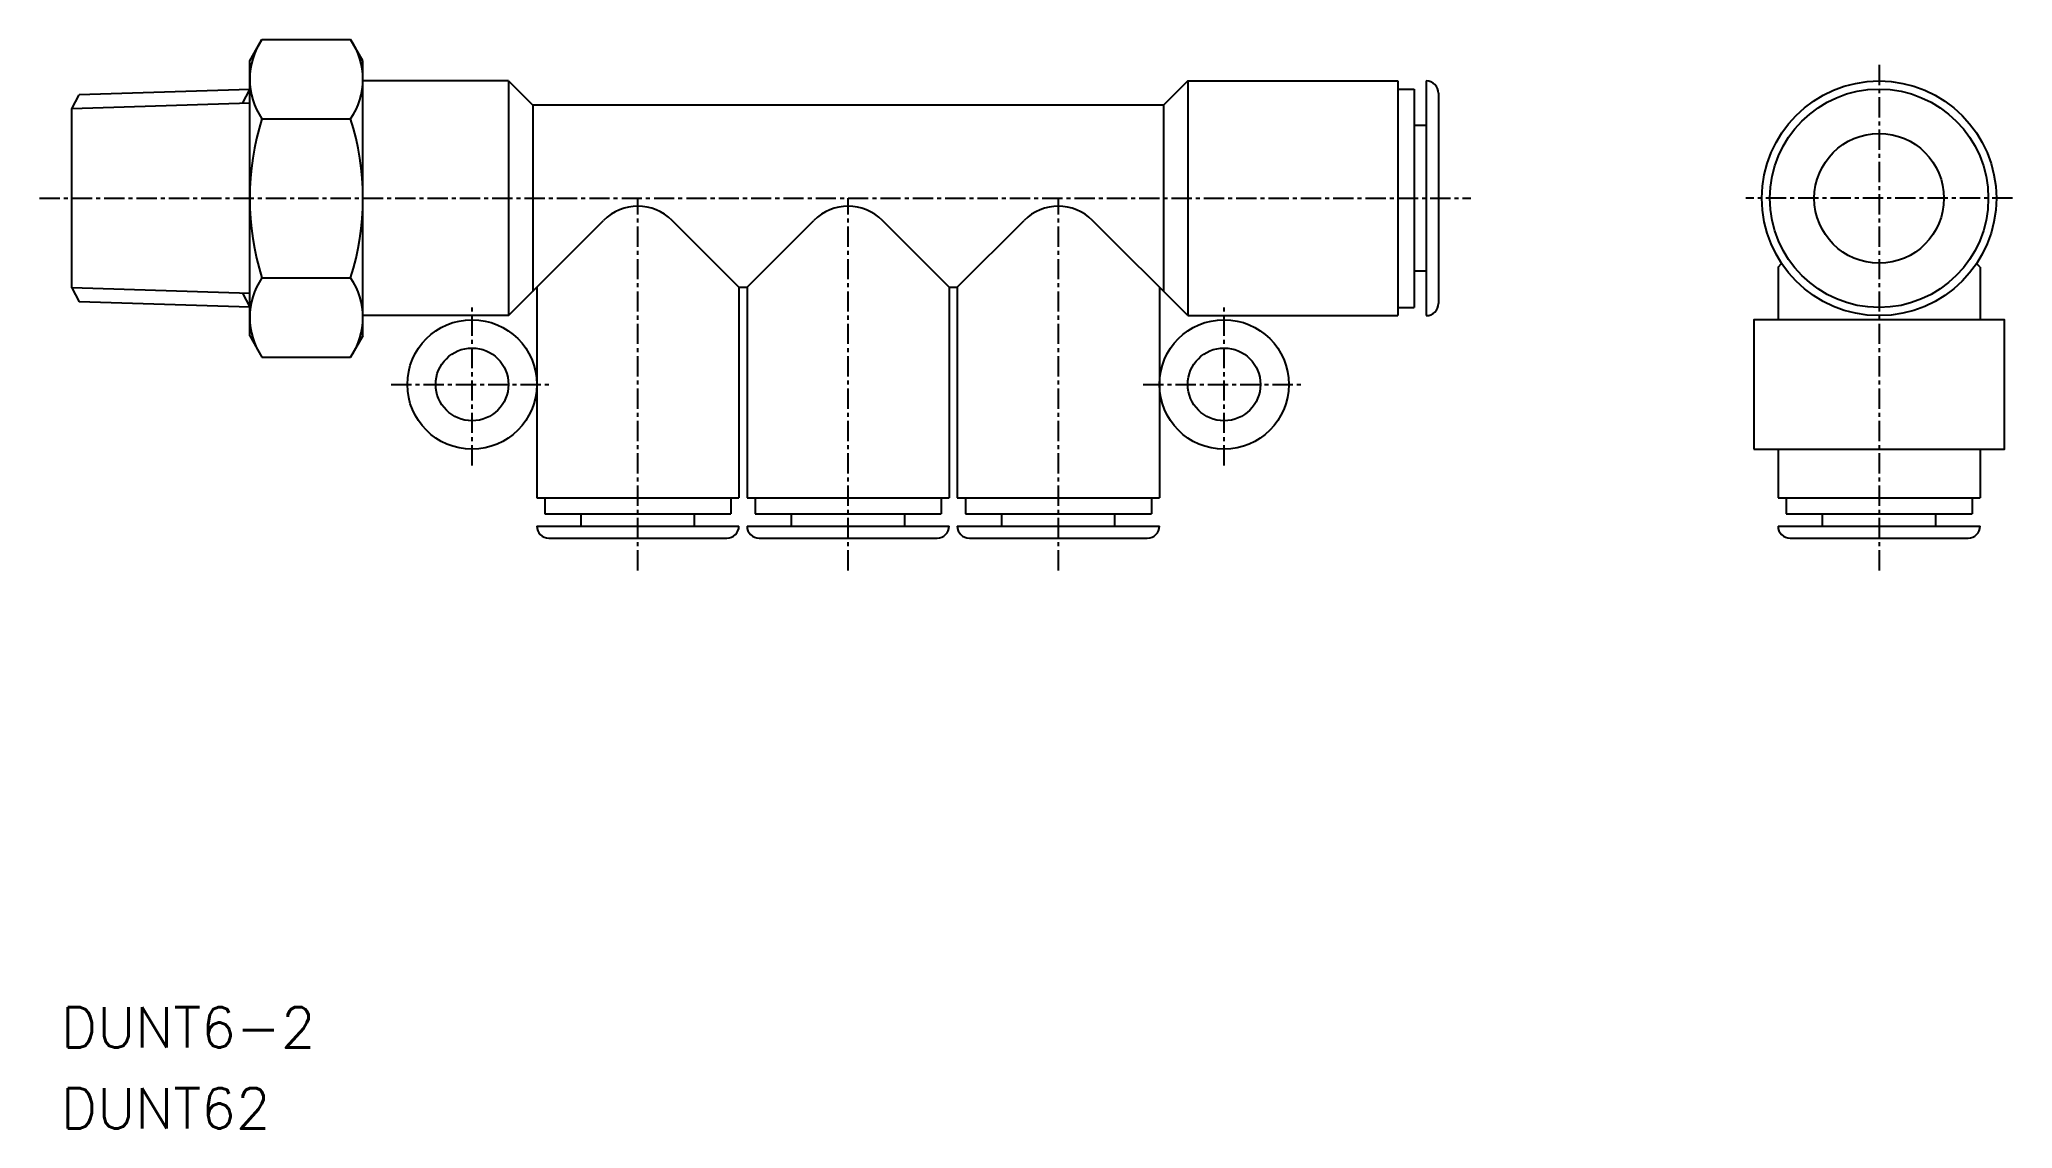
# Model space of a CAD drawing. Extents: x 69 to 191, y 58 to 125.
import ezdxf
from ezdxf.enums import TextEntityAlignment as Align

# ---------------------------------------------------------------- set-up
doc = ezdxf.new("R2010")
doc.units = 0
doc.linetypes.add('CENTER', pattern=[2, 1.25, -0.25, 0.25, -0.25])
doc.layers.get('0').update_dxf_attribs({"linetype": 'CONTINUOUS'})
doc.layers.add('CENTER', color=1, linetype='CENTER')
doc.styles.get("Standard").update_dxf_attribs({"font": 'txt.shx', "bigfont": 'extfont.shx'})

msp = doc.modelspace()

# ---------------------------------------------------------------- linework, layer by layer
at = {"color": 7, "linetype": 'CONTINUOUS'}
for p, q in [((82, 123.5), (82.76, 124.81)), ((82.76, 124.81), (88.24, 124.81)), ((89, 123.5), (88.24, 124.81)), ((82, 106.5), (82, 123.5)), ((89, 106.5), (89, 123.5)), ((89, 106.5), (89, 123.5)), ((98, 122.25), (89, 122.25)), ((98, 122.25), (99.5, 120.75)), ((98, 122.25), (98, 107.75)), ((140, 122.25), (138.5, 120.75)), ((140, 122.25), (153, 122.25)), ((140, 122.25), (140, 107.75)), ((153, 122.25), (153, 107.75)), ((154.75, 122.25), (154.75, 122.25)), ((154.75, 122.25), (154.75, 107.75)), ((71, 120.53), (71.45, 121.4)), ((82, 121.73), (71.45, 121.4)), ((153, 121.75), (154, 121.75)), ((154, 121.75), (154, 108.25)), ((155.5, 121.5), (155.5, 108.5)), ((71, 109.47), (71, 120.53)), ((82.76, 119.91), (88.24, 119.91)), ((99.5, 120.75), (99.5, 109.25)), ((138.5, 120.75), (99.5, 120.75)), ((138.5, 120.75), (138.5, 109.25)), ((154.75, 119.5), (154, 119.5)), ((98, 107.75), (103.88, 113.63)), ((112.25, 109.5), (108.12, 113.63)), ((112.75, 109.5), (116.88, 113.63)), ((125.25, 109.5), (121.12, 113.63)), ((125.75, 109.5), (129.88, 113.63)), ((140, 107.75), (134.12, 113.63)), ((82.76, 110.09), (88.24, 110.09)), ((154.75, 110.5), (154, 110.5)), ((176.5, 110.75), (176.72, 110.97)), ((176.5, 110.75), (176.5, 107.5)), ((189, 110.75), (188.78, 110.97)), ((189, 110.75), (189, 107.5)), ((71, 109.47), (71.45, 108.6)), ((82, 108.27), (71.45, 108.6)), ((99.75, 109.5), (99.75, 96.5)), ((112.25, 109.5), (112.75, 109.5)), ((112.25, 109.5), (112.25, 96.5)), ((112.75, 109.5), (112.75, 96.5)), ((125.25, 109.5), (125.25, 96.5)), ((125.25, 109.5), (125.75, 109.5)), ((125.75, 109.5), (125.75, 96.5)), ((138.25, 109.5), (138.25, 96.5)), ((98, 107.75), (89, 107.75)), ((140, 107.75), (153, 107.75)), ((153, 108.25), (154, 108.25)), ((154.75, 107.75), (154.75, 107.75)), ((82, 106.5), (82.76, 105.19)), ((89, 106.5), (88.24, 105.19)), ((82.76, 105.19), (88.24, 105.19)), ((176.5, 99.5), (176.5, 96.5)), ((189, 99.5), (189, 96.5)), ((99.75, 96.5), (112.25, 96.5)), ((100.25, 96.5), (100.25, 95.5)), ((111.75, 96.5), (111.75, 95.5)), ((112.75, 96.5), (125.25, 96.5)), ((113.25, 96.5), (113.25, 95.5)), ((124.75, 96.5), (124.75, 95.5)), ((125.75, 96.5), (138.25, 96.5)), ((126.25, 96.5), (126.25, 95.5)), ((137.75, 96.5), (137.75, 95.5)), ((176.5, 96.5), (189, 96.5)), ((177, 96.5), (177, 95.5)), ((188.5, 96.5), (188.5, 95.5)), ((100.25, 95.5), (111.75, 95.5)), ((102.5, 94.75), (102.5, 95.5)), ((109.5, 94.75), (109.5, 95.5)), ((113.25, 95.5), (124.75, 95.5)), ((115.5, 94.75), (115.5, 95.5)), ((122.5, 94.75), (122.5, 95.5)), ((126.25, 95.5), (137.75, 95.5)), ((128.5, 94.75), (128.5, 95.5)), ((135.5, 94.75), (135.5, 95.5)), ((177, 95.5), (188.5, 95.5)), ((179.25, 94.75), (179.25, 95.5)), ((186.25, 94.75), (186.25, 95.5)), ((99.75, 94.75), (112.25, 94.75)), ((99.75, 94.75), (99.75, 94.75)), ((100.5, 94), (111.5, 94)), ((112.25, 94.75), (112.25, 94.75)), ((112.75, 94.75), (112.75, 94.75)), ((112.75, 94.75), (125.25, 94.75)), ((113.5, 94), (124.5, 94)), ((125.25, 94.75), (125.25, 94.75)), ((125.75, 94.75), (138.25, 94.75)), ((125.75, 94.75), (125.75, 94.75)), ((126.5, 94), (137.5, 94)), ((138.25, 94.75), (138.25, 94.75)), ((176.5, 94.75), (176.5, 94.75)), ((176.5, 94.75), (189, 94.75)), ((177.25, 94), (188.25, 94)), ((189, 94.75), (189, 94.75))]:
    msp.add_line(p, q, dxfattribs=at)
at = {"color": 3, "linetype": 'CONTINUOUS'}
for p, q in [((82, 120.88), (71, 120.53)), ((81.55, 120.86), (82, 121.73)), ((82, 109.12), (71, 109.47)), ((81.55, 109.14), (82, 108.27))]:
    msp.add_line(p, q, dxfattribs=at)
at = {"color": 1, "linetype": 'CENTER'}
for p, q in [((69, 115), (157.5, 115)), ((106, 92), (106, 115)), ((119, 92), (119, 115)), ((132, 92), (132, 115)), ((95.75, 98.5), (95.75, 108.5)), ((142.25, 98.5), (142.25, 108.5)), ((90.75, 103.5), (100.75, 103.5)), ((137.25, 103.5), (147.25, 103.5))]:
    msp.add_line(p, q, dxfattribs=at)
at = {"color": 7, "linetype": 'CONTINUOUS'}
msp.add_lwpolyline([(175, 99.5), (190.5, 99.5), (190.5, 107.5), (175, 107.5)], close=True, dxfattribs=at)
for centre, radius in [((182.75, 115), 7.25), ((182.75, 115), 6.75), ((182.75, 115), 4.01), ((95.75, 103.5), 4), ((142.25, 103.5), 4), ((95.75, 103.5), 2.25), ((142.25, 103.5), 2.25)]:
    msp.add_circle(centre, radius, dxfattribs=at)
for centre, radius, start, end in [((86.34, 122.36), 4.34, 145.6157, 214.3843), ((84.66, 122.36), 4.34, 325.6157, 34.3843), ((154.75, 121.5), 0.75, 0, 90), ((98.24, 115), 16.24, 162.412, 197.588), ((72.76, 115), 16.24, 342.412, 17.588), ((106, 111.51), 3, 45, 135), ((119, 111.51), 3, 45, 135), ((132, 111.51), 3, 45, 135), ((86.34, 107.64), 4.34, 145.6157, 214.3843), ((84.66, 107.64), 4.34, 325.6157, 34.3843), ((154.75, 108.5), 0.75, 270, 0), ((100.5, 94.75), 0.75, 180, 270), ((111.5, 94.75), 0.75, 270, 0), ((113.5, 94.75), 0.75, 180, 270), ((124.5, 94.75), 0.75, 270, 0), ((126.5, 94.75), 0.75, 180, 270), ((137.5, 94.75), 0.75, 270, 0), ((177.25, 94.75), 0.75, 180, 270), ((188.25, 94.75), 0.75, 270, 0)]:
    msp.add_arc(centre, radius, start, end, dxfattribs=at)
at = {"layer": 'CENTER', "color": 1, "linetype": 'CENTER'}
for p, q in [((182.75, 123.25), (182.75, 92)), ((191, 115), (174.5, 115))]:
    msp.add_line(p, q, dxfattribs=at)

# ---------------------------------------------------------------- texts
at = {"color": 7, "linetype": 'CONTINUOUS'}
for s, p in [('DUNT6-2', (70.32, 63.77)), ('DUNT62', (70.32, 58.77))]:
    msp.add_text(s, height=2.5, dxfattribs=at).set_placement(p, align=Align.MIDDLE_LEFT)

doc.saveas('drawing.dxf')
